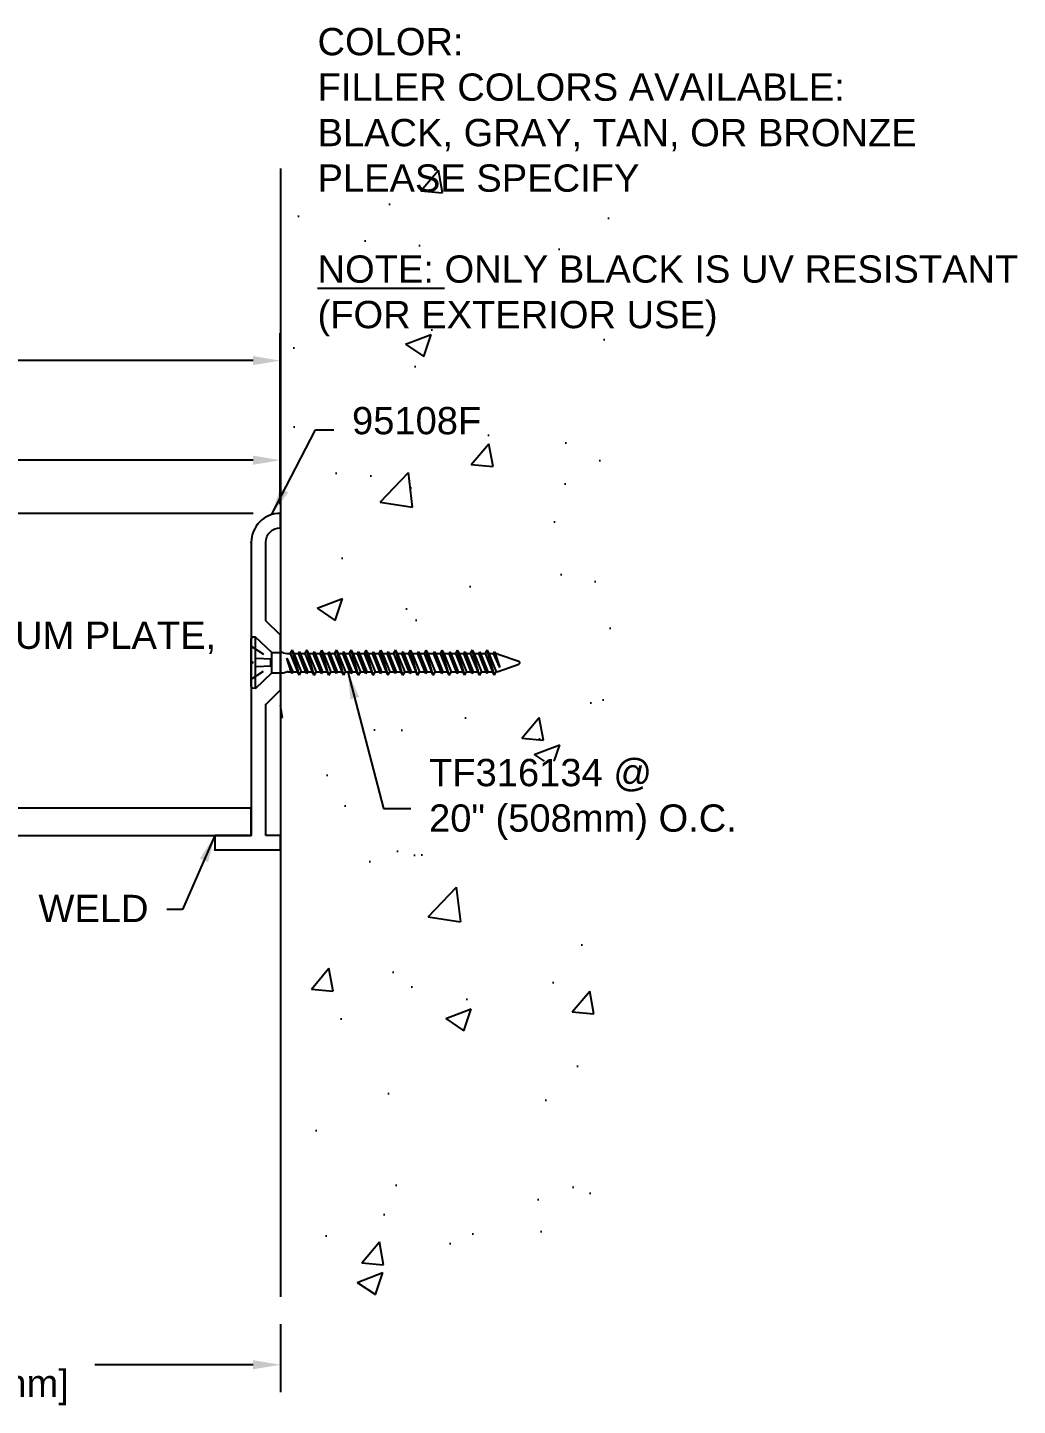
# Model space of a CAD drawing. Header units: inches. Extents: x -1.2 to 36.7, y -2.6 to 7.4.
# Drawn here: x 9.26 to 16.06, y -2.08 to 7.39 of the extents above; entities that cross this region are included whole.
import ezdxf

# ---------------------------------------------------------------- set-up
doc = ezdxf.new("R2010")
doc.units = ezdxf.units.IN
doc.header["$MEASUREMENT"] = 0
doc.linetypes.add('DASHED', pattern=[0.75, 0.5, -0.25])
for name, color, linetype in [('anchors', 4, 'Continuous'), ('conditions', 1, 'Continuous'), ('dimensions', 3, 'Continuous'), ('METALS', 7, 'Continuous'), ('Text', 2, 'Continuous')]:
    doc.layers.add(name, color=color, linetype=linetype)
doc.styles.add('ARIAL', font='arial.ttf')
doc.dimstyles.new('Arial', dxfattribs={"dimtxt": 0.1875, "dimasz": 0.1875, "dimexe": 0.1875, "dimexo": 0.1875, "dimgap": 0.1875, "dimtad": 0, "dimtih": 1, "dimtoh": 1, "dimdec": 4, "dimzin": 0, "dimdsep": 46, "dimlunit": 4, "dimtxsty": 'ARIAL', "dimcen": 0.09, "dimadec": 0, "dimazin": 0, "dimtfac": 1, "dimtdec": 4, "dimtofl": 0, "dimtmove": 0, "dimatfit": 3, "dimfxl": 0, "dimfrac": 2, "dimtolj": 1, "dimtzin": 0, "dimarcsym": 0})

# ---------------------------------------------------------------- blocks, each defined once
blk = doc.blocks.new('*D0')
at = {"layer": 'DEFPOINTS', "color": 0}
for p in [(10.9938, 4.418), (10.9938, 3.9278), (5.3063, 2.0078)]:
    blk.add_point(p, dxfattribs=at)
at = {"layer": 'dimensions', "color": 0, "lineweight": -2}
for p, q in [((5.3063, 2.1953), (5.3063, 4.6055)), ((10.9938, 4.1153), (10.9938, 4.6055)), ((5.4938, 4.418), (7.4252, 4.418)), ((10.8063, 4.418), (8.8749, 4.418))]:
    blk.add_line(p, q, dxfattribs=at)
at = {"layer": 'dimensions', "color": 0}
for points in [[(5.4938, 4.4493), (5.4938, 4.3868), (5.3063, 4.418)], [(10.8063, 4.4493), (10.8063, 4.3868), (10.9938, 4.418)]]:
    blk.add_solid(points, dxfattribs=at)
at = {"layer": 'dimensions', "color": 0, "insert": (8.1501, 4.418), "char_height": 0.1875, "attachment_point": 5, "style": 'ARIAL'}
blk.add_mtext('\\A1;5 11/16"\\P [144mm]', dxfattribs=at)
blk = doc.blocks.new('*D1')
at = {"layer": 'DEFPOINTS', "color": 0}
for p in [(10.9928, 5.1024), (10.9928, 3.9278), (2.7991, 2.0178)]:
    blk.add_point(p, dxfattribs=at)
at = {"layer": 'dimensions', "color": 0, "lineweight": -2}
for p, q in [((2.7991, 2.2053), (2.7991, 5.2899)), ((10.9928, 4.1153), (10.9928, 5.2899)), ((2.9866, 5.1024), (6.1711, 5.1024)), ((10.8053, 5.1024), (7.6208, 5.1024))]:
    blk.add_line(p, q, dxfattribs=at)
at = {"layer": 'dimensions', "color": 0}
for points in [[(2.9866, 5.1336), (2.9866, 5.0711), (2.7991, 5.1024)], [(10.8053, 5.1336), (10.8053, 5.0711), (10.9928, 5.1024)]]:
    blk.add_solid(points, dxfattribs=at)
at = {"layer": 'dimensions', "color": 0, "insert": (6.896, 5.1024), "char_height": 0.1875, "attachment_point": 5, "style": 'ARIAL'}
blk.add_mtext('\\A1;8 3/16"\\P [208mm]', dxfattribs=at)
blk = doc.blocks.new('*D3')
at = {"layer": 'DEFPOINTS', "color": 0}
for p in [(6.9938, -1.3308), (10.9938, -1.3308), (10.9938, -1.7971)]:
    blk.add_point(p, dxfattribs=at)
at = {"layer": 'dimensions', "color": 0, "lineweight": -2}
for p, q in [((6.9938, -1.5183), (6.9938, -1.9846)), ((10.9938, -1.5183), (10.9938, -1.9846)), ((7.1813, -1.7971), (8.2689, -1.7971)), ((10.8063, -1.7971), (9.7187, -1.7971))]:
    blk.add_line(p, q, dxfattribs=at)
at = {"layer": 'dimensions', "color": 0}
for points in [[(7.1813, -1.7658), (7.1813, -1.8283), (6.9938, -1.7971)], [(10.8063, -1.7658), (10.8063, -1.8283), (10.9938, -1.7971)]]:
    blk.add_solid(points, dxfattribs=at)
at = {"layer": 'dimensions', "color": 0, "insert": (8.9938, -1.7971), "char_height": 0.1875, "attachment_point": 5, "style": 'ARIAL'}
blk.add_mtext('\\A1;4"\\P [102mm]', dxfattribs=at)
blk = doc.blocks.new('95108F')
blk.add_lwpolyline([(0.0634, 0.0634), (0.9634, 0.0634), (1.0634, -0.0366), (1.4384, -0.0366), (1.5384, 0.0634), (2.0769, 0.0634, -0.414214), (2.1759, -0.0356), (2.1759, -0.0366), (2.2759, -0.0366), (2.2759, -0.0356, 0.414214), (2.0769, 0.1634), (1.2609, 0.1634), (1.2509, 0.1534), (1.2409, 0.1634), (0.0634, 0.1634), (0.0634, 0.4134), (-0.0366, 0.4134), (-0.0366, -0.0366), (0.0634, -0.0366)], format="xyb", close=True)
for p in [(-0.0366, 0.4134), (2.0769, 0.1634), (2.1988, 0.1216), (0.9634, 0.0634), (0.0634, -0.0366), (1.4384, -0.0366), (2.2759, -0.0366)]:
    blk.add_point(p)
blk = doc.blocks.new('A$C63CB1885')
for p, q in [((-0.1762, 0), (-0.1747, 0.0182)), ((-0.1762, 0), (0.1762, 0)), ((-0.1762, 0), (-0.0698, -0.1125)), ((-0.1634, 0.0285), (0.1634, 0.0285)), ((0.0698, -0.1125), (0.1762, 0)), ((0.1762, 0), (0.1747, 0.0182)), ((-0.0698, -0.1125), (0.0698, -0.1125)), ((-0.0698, -0.1125), (-0.0698, -0.1796)), ((-0.0687, -0.1892), (-0.0633, -0.2152)), ((0.0687, -0.1892), (0.0633, -0.2152)), ((0.0698, -0.1125), (0.0698, -0.1796)), ((-0.0863, -0.3019), (0.0862, -0.2511)), ((-0.0737, -0.2511), (0.0321, -0.2146)), ((-0.0737, -0.2511), (-0.0622, -0.2449)), ((-0.0737, -0.2511), (-0.0622, -0.2573)), ((-0.0623, -0.2248), (-0.0622, -0.2449)), ((-0.0622, -0.2449), (0.0321, -0.2146)), ((0.0321, -0.2146), (-0.0622, -0.2573)), ((0.0622, -0.2382), (-0.0622, -0.289)), ((-0.0622, -0.2573), (-0.0622, -0.289)), ((0.0622, -0.264), (-0.0622, -0.3148)), ((0.0622, -0.2248), (0.0622, -0.2382)), ((0.0862, -0.2511), (0.0622, -0.264)), ((0.0622, -0.264), (0.0622, -0.2957)), ((0.0862, -0.2511), (0.0622, -0.2382)), ((-0.0863, -0.3019), (-0.0622, -0.289)), ((-0.0863, -0.3019), (-0.0622, -0.3148)), ((-0.0863, -0.4034), (0.0862, -0.3527)), ((-0.0737, -0.3527), (0.0737, -0.3019)), ((-0.0737, -0.3527), (-0.0622, -0.3465)), ((-0.0737, -0.3527), (-0.0622, -0.3588)), ((-0.0622, -0.3465), (0.0622, -0.2957)), ((0.0622, -0.308), (-0.0622, -0.3588)), ((-0.0622, -0.3148), (-0.0622, -0.3465)), ((0.0622, -0.3397), (-0.0622, -0.3905)), ((-0.0622, -0.3588), (-0.0622, -0.3905)), ((0.0622, -0.3656), (-0.0622, -0.4164)), ((0.0737, -0.3019), (0.0622, -0.2957)), ((0.0737, -0.3019), (0.0622, -0.308)), ((0.0622, -0.308), (0.0622, -0.3397)), ((0.0862, -0.3527), (0.0622, -0.3656)), ((0.0622, -0.3656), (0.0622, -0.3973)), ((0.0862, -0.3527), (0.0622, -0.3397)), ((-0.0863, -0.4034), (-0.0622, -0.3905)), ((-0.0863, -0.4034), (-0.0622, -0.4164)), ((-0.0863, -0.505), (0.0862, -0.4542)), ((-0.0737, -0.4542), (0.0737, -0.4034)), ((-0.0737, -0.4542), (-0.0622, -0.4481)), ((-0.0737, -0.4542), (-0.0622, -0.4604)), ((-0.0622, -0.4481), (0.0622, -0.3973)), ((0.0622, -0.4096), (-0.0622, -0.4604)), ((-0.0622, -0.4164), (-0.0622, -0.4481)), ((0.0622, -0.4413), (-0.0622, -0.4921)), ((-0.0622, -0.4604), (-0.0622, -0.4921)), ((0.0622, -0.4671), (-0.0622, -0.5179)), ((0.0737, -0.4034), (0.0622, -0.3973)), ((0.0737, -0.4034), (0.0622, -0.4096)), ((0.0622, -0.4096), (0.0622, -0.4413)), ((0.0862, -0.4542), (0.0622, -0.4671)), ((0.0622, -0.4671), (0.0622, -0.4988)), ((0.0862, -0.4542), (0.0622, -0.4413)), ((-0.0863, -0.505), (-0.0622, -0.4921)), ((-0.0863, -0.505), (-0.0622, -0.5179)), ((-0.0863, -0.6066), (0.0862, -0.5558)), ((-0.0737, -0.5558), (0.0737, -0.505)), ((-0.0737, -0.5558), (-0.0622, -0.5496)), ((-0.0737, -0.5558), (-0.0622, -0.5619)), ((-0.0622, -0.5496), (0.0622, -0.4988)), ((0.0622, -0.5112), (-0.0622, -0.5619)), ((-0.0622, -0.5179), (-0.0622, -0.5496)), ((0.0622, -0.5429), (-0.0622, -0.5936)), ((-0.0622, -0.5619), (-0.0622, -0.5936)), ((0.0737, -0.505), (0.0622, -0.4988)), ((0.0737, -0.505), (0.0622, -0.5112)), ((0.0622, -0.5112), (0.0622, -0.5429)), ((0.0862, -0.5558), (0.0622, -0.5687)), ((0.0862, -0.5558), (0.0622, -0.5429)), ((-0.0863, -0.6066), (-0.0622, -0.5936)), ((-0.0863, -0.6066), (-0.0622, -0.6195)), ((-0.0863, -0.7081), (0.0862, -0.6573)), ((-0.0737, -0.6573), (0.0737, -0.6066)), ((-0.0737, -0.6573), (-0.0622, -0.6512)), ((-0.0737, -0.6573), (-0.0622, -0.6635)), ((0.0622, -0.5687), (-0.0622, -0.6195)), ((-0.0622, -0.6512), (0.0622, -0.6004)), ((0.0622, -0.6127), (-0.0622, -0.6635)), ((-0.0622, -0.6195), (-0.0622, -0.6512)), ((0.0622, -0.6444), (-0.0622, -0.6952)), ((0.0622, -0.5687), (0.0622, -0.6004)), ((0.0737, -0.6066), (0.0622, -0.6004)), ((0.0737, -0.6066), (0.0622, -0.6127)), ((0.0622, -0.6127), (0.0622, -0.6444)), ((0.0862, -0.6573), (0.0622, -0.6703)), ((0.0862, -0.6573), (0.0622, -0.6444)), ((-0.0863, -0.7081), (-0.0622, -0.6952)), ((-0.0863, -0.7081), (-0.0622, -0.721)), ((-0.0737, -0.7589), (0.0737, -0.7081)), ((-0.0737, -0.7589), (-0.0622, -0.7527)), ((-0.0622, -0.6635), (-0.0622, -0.6952)), ((0.0622, -0.6703), (-0.0622, -0.721)), ((-0.0622, -0.7527), (0.0622, -0.702)), ((0.0622, -0.7143), (-0.0622, -0.7651)), ((-0.0622, -0.721), (-0.0622, -0.7527)), ((0.0622, -0.746), (-0.0622, -0.7968)), ((0.0622, -0.6703), (0.0622, -0.702)), ((0.0737, -0.7081), (0.0622, -0.702)), ((0.0737, -0.7081), (0.0622, -0.7143)), ((0.0622, -0.7143), (0.0622, -0.746)), ((0.0862, -0.7589), (0.0622, -0.746)), ((-0.0863, -0.8097), (0.0862, -0.7589)), ((-0.0863, -0.8097), (-0.0622, -0.7968)), ((-0.0863, -0.8097), (-0.0622, -0.8226)), ((-0.0737, -0.7589), (-0.0622, -0.7651)), ((-0.0737, -0.8605), (0.0737, -0.8097)), ((-0.0622, -0.7651), (-0.0622, -0.7967)), ((0.0622, -0.7718), (-0.0622, -0.8226)), ((-0.0622, -0.8543), (0.0622, -0.8035)), ((0.0622, -0.8159), (-0.0622, -0.8666)), ((-0.0622, -0.8226), (-0.0622, -0.8543)), ((0.0622, -0.8475), (-0.0622, -0.8983)), ((0.0862, -0.7589), (0.0622, -0.7718)), ((0.0622, -0.7718), (0.0622, -0.8035)), ((0.0737, -0.8097), (0.0622, -0.8035)), ((0.0737, -0.8097), (0.0622, -0.8159)), ((0.0622, -0.8159), (0.0622, -0.8475)), ((0.0862, -0.8605), (0.0622, -0.8475)), ((-0.0863, -0.9112), (0.0862, -0.8605)), ((-0.0863, -0.9112), (-0.0622, -0.8983)), ((-0.0863, -0.9112), (-0.0622, -0.9242)), ((-0.0737, -0.8605), (-0.0622, -0.8543)), ((-0.0737, -0.8605), (-0.0622, -0.8666)), ((-0.0737, -0.962), (0.0737, -0.9112)), ((-0.0622, -0.8666), (-0.0622, -0.8983)), ((0.0622, -0.8734), (-0.0622, -0.9242)), ((-0.0622, -0.9559), (0.0622, -0.9051)), ((0.0622, -0.9174), (-0.0622, -0.9682)), ((-0.0622, -0.9242), (-0.0622, -0.9558)), ((0.0862, -0.8605), (0.0622, -0.8734)), ((0.0622, -0.8734), (0.0622, -0.9051)), ((0.0737, -0.9112), (0.0622, -0.9051)), ((0.0737, -0.9112), (0.0622, -0.9174)), ((0.0622, -0.9174), (0.0622, -0.9491)), ((-0.0863, -1.0128), (0.0862, -0.962)), ((-0.0863, -1.0128), (-0.0622, -0.9999)), ((-0.0863, -1.0128), (-0.0622, -1.0257)), ((-0.0737, -0.962), (-0.0622, -0.9559)), ((-0.0737, -0.962), (-0.0622, -0.9682)), ((-0.0737, -1.0636), (0.0737, -1.0128)), ((0.0622, -0.9491), (-0.0622, -0.9999)), ((-0.0622, -0.9682), (-0.0622, -0.9999)), ((0.0622, -0.975), (-0.0622, -1.0257)), ((-0.0622, -1.0574), (0.0622, -1.0066)), ((0.0622, -1.019), (-0.0622, -1.0698)), ((-0.0622, -1.0257), (-0.0622, -1.0574)), ((0.0862, -0.962), (0.0622, -0.975)), ((0.0622, -0.975), (0.0622, -1.0066)), ((0.0737, -1.0128), (0.0622, -1.0066)), ((0.0737, -1.0128), (0.0622, -1.019)), ((0.0622, -1.019), (0.0622, -1.0507)), ((0.0862, -0.962), (0.0622, -0.9491)), ((-0.0863, -1.1144), (0.0862, -1.0636)), ((-0.0863, -1.1144), (-0.0622, -1.1015)), ((-0.0863, -1.1144), (-0.0622, -1.1273)), ((-0.0737, -1.0636), (-0.0622, -1.0574)), ((-0.0737, -1.0636), (-0.0622, -1.0698)), ((-0.0737, -1.1715), (0.0737, -1.1207)), ((0.0622, -1.0507), (-0.0622, -1.1015)), ((-0.0622, -1.0697), (-0.0622, -1.1014)), ((0.0622, -1.0765), (-0.0622, -1.1273)), ((-0.0622, -1.1653), (0.0622, -1.1145)), ((0.0622, -1.1269), (-0.0622, -1.1776)), ((-0.0622, -1.1273), (-0.0622, -1.1653)), ((0.0862, -1.0636), (0.0622, -1.0765)), ((0.0622, -1.0765), (0.0622, -1.1145)), ((0.0737, -1.1207), (0.0622, -1.1145)), ((0.0737, -1.1207), (0.0622, -1.1269)), ((0.0622, -1.1269), (0.0622, -1.1585)), ((0.0862, -1.0636), (0.0622, -1.0507)), ((-0.0863, -1.2223), (0.0862, -1.1715)), ((-0.0863, -1.2223), (-0.0622, -1.2093)), ((-0.0863, -1.2223), (-0.0622, -1.2352)), ((-0.0737, -1.1715), (-0.0622, -1.1653)), ((-0.0737, -1.1715), (-0.0622, -1.1776)), ((0.0622, -1.1585), (-0.0622, -1.2093)), ((-0.0622, -1.1776), (-0.0622, -1.2093)), ((0.0622, -1.1844), (-0.0622, -1.2352)), ((-0.0622, -1.2754), (0.0622, -1.2247)), ((0.0862, -1.1715), (0.0622, -1.1844)), ((0.0622, -1.1844), (0.0622, -1.2247)), ((0.0737, -1.2308), (0.0622, -1.2247)), ((0.0862, -1.1715), (0.0622, -1.1585)), ((-0.0863, -1.3324), (0.0862, -1.2816)), ((-0.0863, -1.3324), (-0.0622, -1.3195)), ((-0.0737, -1.2816), (0.0737, -1.2308)), ((-0.0737, -1.2816), (-0.0622, -1.2754)), ((-0.0737, -1.2816), (-0.0622, -1.2878)), ((-0.0622, -1.2352), (-0.0622, -1.2754)), ((0.0622, -1.237), (-0.0622, -1.2878)), ((0.0622, -1.2687), (-0.0622, -1.3195)), ((-0.0622, -1.2877), (-0.0622, -1.3194)), ((0.0622, -1.2945), (-0.0622, -1.3453)), ((0.0737, -1.2308), (0.0622, -1.237)), ((0.0622, -1.237), (0.0622, -1.2687)), ((0.0862, -1.2816), (0.0622, -1.2945)), ((0.0622, -1.2945), (0.0622, -1.3303)), ((0.0862, -1.2816), (0.0622, -1.2687)), ((-0.0863, -1.3324), (-0.0622, -1.3453)), ((-0.0863, -1.438), (0.0862, -1.3872)), ((-0.0737, -1.3872), (0.0737, -1.3365)), ((-0.0737, -1.3872), (-0.0622, -1.3811)), ((-0.0737, -1.3872), (-0.0622, -1.3934)), ((-0.0622, -1.3811), (0.0622, -1.3303)), ((0.0622, -1.3426), (-0.0622, -1.3934)), ((-0.0622, -1.3453), (-0.0622, -1.381)), ((0.0622, -1.3743), (-0.0622, -1.4251)), ((-0.0622, -1.3934), (-0.0622, -1.4251)), ((0.0622, -1.4002), (-0.0622, -1.4509)), ((0.0737, -1.3365), (0.0622, -1.3303)), ((0.0737, -1.3365), (0.0622, -1.3426)), ((0.0622, -1.3426), (0.0622, -1.3743)), ((0.0862, -1.3872), (0.0622, -1.4002)), ((0.0622, -1.4002), (0.0622, -1.4326)), ((0.0862, -1.3872), (0.0622, -1.3743)), ((-0.0863, -1.438), (-0.0622, -1.4251)), ((-0.0863, -1.438), (-0.0622, -1.4509)), ((-0.0863, -1.5403), (0.0862, -1.4895)), ((-0.0737, -1.4895), (0.0737, -1.4387)), ((-0.0737, -1.4895), (-0.0622, -1.4833)), ((-0.0737, -1.4895), (-0.0622, -1.4957)), ((-0.0622, -1.4833), (0.0622, -1.4326)), ((0.0622, -1.4449), (-0.0622, -1.4957)), ((-0.0622, -1.4509), (-0.0622, -1.4833)), ((0.0622, -1.4766), (-0.0622, -1.5274)), ((-0.0622, -1.4956), (-0.0621, -1.5273)), ((0.0622, -1.5024), (-0.0622, -1.5532)), ((0.0737, -1.4387), (0.0622, -1.4326)), ((0.0737, -1.4387), (0.0622, -1.4449)), ((0.0622, -1.4449), (0.0622, -1.4766)), ((0.0862, -1.4895), (0.0622, -1.5024)), ((0.0622, -1.5024), (0.0622, -1.5348)), ((0.0862, -1.4895), (0.0622, -1.4766)), ((-0.0863, -1.5403), (-0.0622, -1.5274)), ((-0.0863, -1.5403), (-0.0622, -1.5532)), ((-0.0863, -1.6425), (0.0862, -1.5918)), ((-0.0737, -1.5918), (0.0737, -1.541)), ((-0.0737, -1.5918), (-0.0622, -1.5856)), ((-0.0737, -1.5918), (-0.0622, -1.5979)), ((-0.0622, -1.5856), (0.0622, -1.5348)), ((0.0622, -1.5471), (-0.0622, -1.5979)), ((0.0622, -1.5788), (-0.0622, -1.6296)), ((0.0622, -1.6047), (-0.0622, -1.6555)), ((-0.0621, -1.5532), (-0.0621, -1.5856)), ((-0.0621, -1.5979), (-0.0621, -1.6296)), ((0.0737, -1.541), (0.0622, -1.5348)), ((0.0737, -1.541), (0.0622, -1.5471)), ((0.0622, -1.5471), (0.0622, -1.5788)), ((0.0862, -1.5918), (0.0622, -1.6047)), ((0.0622, -1.6047), (0.0622, -1.6522)), ((0.0862, -1.5918), (0.0622, -1.5788)), ((-0.0863, -1.6425), (-0.0622, -1.6296)), ((-0.0863, -1.6425), (-0.0622, -1.6555)), ((-0.0596, -1.6676), (-0.0096, -1.8103)), ((-0.0335, -1.6795), (0.0622, -1.6364)), ((-0.0335, -1.6795), (0.0737, -1.6425)), ((0.0622, -1.6487), (-0.0335, -1.6795)), ((0.0596, -1.6676), (0.0096, -1.8103)), ((0.0737, -1.6425), (0.0622, -1.6364)), ((0.0737, -1.6425), (0.0622, -1.6487))]:
    blk.add_line(p, q)
at = {"linetype": 'DASHED', "ltscale": 0.025}
for p, q in [((-0.1125, 0.0285), (-0.024, -0.1065)), ((-0.024, -0.1065), (-0.0311, 0.0283)), ((0.024, -0.1065), (0.0311, 0.0285)), ((0.1125, 0.0285), (0.024, -0.1065)), ((-0.024, -0.1065), (0.024, -0.1065))]:
    blk.add_line(p, q, dxfattribs=at)
for centre, radius, start, end in [((-0.1634, 0.0173), 0.0112, 90, 175), ((0.1634, 0.0173), 0.0112, 5, 90), ((-0.0233, -0.1796), 0.0465, 180, 191.9357), ((0.0233, -0.1796), 0.0465, 348.0643, 0), ((-0.1088, -0.2248), 0.0465, 0, 11.9357), ((0.1087, -0.2248), 0.0465, 168.0643, 180), ((-0.0158, -1.6522), 0.0465, 183.94761, 199.30575), ((0.0158, -1.6522), 0.0465, 340.69425, 0), ((0, -1.806), 0.0106, 204.10008, 335.89992)]:
    blk.add_arc(centre, radius, start, end)
blk = doc.blocks.new('TF316134')
blk.add_blockref('A$C63CB1885', (0, -0.0285))
blk = doc.blocks.new('*D20')
at = {"layer": 'DEFPOINTS', "color": 0}
for p in [(-0.3842, 4.0528), (10.9938, 4.0528), (1.0867, 2.0278)]:
    blk.add_point(p, dxfattribs=at)
at = {"layer": 'dimensions', "color": 0, "lineweight": -2}
for p, q in [((10.8063, 4.0528), (-0.5717, 4.0528)), ((-0.3842, 3.8653), (-0.3842, 3.5046)), ((-0.3842, 2.2153), (-0.3842, 2.5761)), ((0.8992, 2.0278), (-0.5717, 2.0278))]:
    blk.add_line(p, q, dxfattribs=at)
at = {"layer": 'dimensions', "color": 0}
for points in [[(-0.4154, 3.8653), (-0.3529, 3.8653), (-0.3842, 4.0528)], [(-0.4154, 2.2153), (-0.3529, 2.2153), (-0.3842, 2.0278)]]:
    blk.add_solid(points, dxfattribs=at)
at = {"layer": 'dimensions', "color": 0, "insert": (-0.3842, 3.0403), "char_height": 0.1875, "attachment_point": 5, "style": 'ARIAL'}
blk.add_mtext('\\A1;2"\\P [51mm]', dxfattribs=at)

msp = doc.modelspace()

# ---------------------------------------------------------------- hatches: boundary and pattern name
at = {"layer": 'conditions'}
h = msp.add_hatch(dxfattribs=at)
h.set_pattern_fill('AR-CONC', color=256, scale=0.25, style=0)
h.set_pattern_definition([(50, (-1, 4e-15), (1.79315, -0.15688), [0.1875, -2.0625]), (355, (-1, 4e-15), (-0.34688, 1.88048), [0.15, -1.65]), (100.451, (-0.8506, -0.013), (1.44627, 1.7236), [0.15935, -1.75286]), (46.184, (-1, 0.5), (2.6681, -0.4138), [0.28125, -3.09375]), (96.636, (-0.7777, 0.4655), (2.33666, 2.4353), [0.23903, -2.6293]), (351.184, (-1, 0.5), (2.33665, 2.4353), [0.225, -2.475]), (21, (-0.75, 0.375), (1.49227, -1.00655), [0.1875, -2.0625]), (326, (-0.75, 0.375), (0.60829, 1.81288), [0.15, -1.65]), (71.451, (-0.6256, 0.2911), (2.10056, 0.80633), [0.15935, -1.75286]), (37.5, (-1, 4e-15), (0.0304, 0.832235), [0, -1.63, 0, -1.675, 0, -1.65625]), (7.5, (-1, 4e-15), (0.657674, 0.98603), [0, -0.955, 0, -1.5925, 0, -0.63125]), (327.5, (-1.5575, 4e-15), (1.334556, -0.056387), [0, -0.625, 0, -1.95, 0, -2.5875]), (317.5, (-1.8075, 4e-15), (1.457965, 0.25026), [0, -0.8125, 0, -1.295, 0, -1.8375])])
h.paths.add_polyline_path([(13.29924, 6.42266), (10.99381, 6.42266), (10.99381, 2.97145), (11.00677, 2.97145), (11.0375, 2.96495, 0.0521265), (11.04711, 2.96395), (11.06048, 2.96395), (11.07341, 2.98795), (11.08633, 2.96395), (11.11803, 2.96395), (11.12419, 2.97539), (11.13035, 2.96395), (11.16205, 2.96395), (11.17497, 2.98795), (11.1879, 2.96395), (11.21959, 2.96395), (11.22575, 2.97539), (11.23191, 2.96395), (11.26361, 2.96395), (11.27653, 2.98795), (11.28946, 2.96395), (11.32115, 2.96395), (11.32731, 2.97539), (11.33348, 2.96395), (11.36517, 2.96395), (11.3781, 2.98795), (11.39102, 2.96395), (11.42271, 2.96395), (11.42888, 2.97539), (11.43504, 2.96395), (11.46673, 2.96395), (11.47966, 2.98795), (11.49258, 2.96395), (11.52428, 2.96395), (11.53044, 2.97539), (11.5366, 2.96395), (11.5683, 2.96395), (11.58122, 2.98795), (11.59415, 2.96395), (11.62584, 2.96395), (11.632, 2.97539), (11.63816, 2.96395), (11.66986, 2.96395), (11.68278, 2.98795), (11.69571, 2.96395), (11.7274, 2.96395), (11.73356, 2.97539), (11.73973, 2.96395), (11.77142, 2.96395), (11.78435, 2.98795), (11.79727, 2.96395), (11.82896, 2.96395), (11.83513, 2.97539), (11.84129, 2.96395), (11.87298, 2.96395), (11.88591, 2.98795), (11.89883, 2.96395), (11.93684, 2.96395), (11.94301, 2.97539), (11.94917, 2.96395), (11.98086, 2.96395), (11.99379, 2.98795), (12.00671, 2.96395), (12.04697, 2.96395), (12.05313, 2.97539), (12.0593, 2.96395), (12.09099, 2.96395), (12.10392, 2.98795), (12.11684, 2.96395), (12.1526, 2.96395), (12.15877, 2.97539), (12.16493, 2.96395), (12.19662, 2.96395), (12.20955, 2.98795), (12.22247, 2.96395), (12.25486, 2.96395), (12.26103, 2.97539), (12.26719, 2.96395), (12.29888, 2.96395), (12.31181, 2.98795), (12.32473, 2.96395), (12.35713, 2.96395), (12.36329, 2.97539), (12.36945, 2.96395), (12.40115, 2.96395), (12.41407, 2.98795), (12.427, 2.96395), (12.45061, 2.96395), (12.44408, 2.97847), (12.45024, 2.98991), (12.45641, 2.97847), (12.46107, 2.96395), (12.47453, 2.96395, -0.084437), (12.4899, 2.96133), (12.63096, 2.91192, -0.7741233), (12.63096, 2.89147), (12.4899, 2.84206, -0.0665255), (12.47784, 2.83957), (12.46485, 2.81545), (12.45193, 2.83945), (12.42023, 2.83945), (12.41407, 2.828), (12.40791, 2.83945), (12.37552, 2.83945), (12.36259, 2.81545), (12.34967, 2.83945), (12.31797, 2.83945), (12.31181, 2.828), (12.30565, 2.83945), (12.27325, 2.83945), (12.26033, 2.81545), (12.2474, 2.83945), (12.21571, 2.83945), (12.20955, 2.828), (12.20338, 2.83945), (12.16762, 2.83945), (12.1547, 2.81545), (12.14177, 2.83945), (12.11008, 2.83945), (12.10392, 2.828), (12.09775, 2.83945), (12.05749, 2.83945), (12.04457, 2.81545), (12.03164, 2.83945), (11.99995, 2.83945), (11.99379, 2.828), (11.98762, 2.83945), (11.97547, 2.83945), (11.94961, 2.83945), (11.93669, 2.81545), (11.92376, 2.83945), (11.89207, 2.83945), (11.88591, 2.828), (11.87974, 2.83945), (11.84805, 2.83945), (11.83513, 2.81545), (11.8222, 2.83945), (11.79051, 2.83945), (11.78435, 2.828), (11.77818, 2.83945), (11.74649, 2.83945), (11.73356, 2.81545), (11.72064, 2.83945), (11.68895, 2.83945), (11.68278, 2.828), (11.67662, 2.83945), (11.64493, 2.83945), (11.632, 2.81545), (11.61908, 2.83945), (11.58738, 2.83945), (11.58122, 2.828), (11.57506, 2.83945), (11.54336, 2.83945), (11.53044, 2.81545), (11.51751, 2.83945), (11.48582, 2.83945), (11.47966, 2.828), (11.47349, 2.83945), (11.4418, 2.83945), (11.42888, 2.81545), (11.41595, 2.83945), (11.38426, 2.83945), (11.3781, 2.828), (11.37193, 2.83945), (11.34024, 2.83945), (11.32731, 2.81545), (11.31439, 2.83945), (11.2827, 2.83945), (11.27653, 2.828), (11.27037, 2.83945), (11.23868, 2.83945), (11.22575, 2.81545), (11.21283, 2.83945), (11.18113, 2.83945), (11.17497, 2.828), (11.16881, 2.83945), (11.13711, 2.83945), (11.12419, 2.81545), (11.11126, 2.83945), (11.07957, 2.83945), (11.07341, 2.828), (11.06724, 2.83945), (11.04711, 2.83945, 0.0521265), (11.0375, 2.83844), (11.00677, 2.83195), (10.99381, 2.83195), (10.99381, 2.71535), (10.99381, -1.33077), (13.29924, -1.33077), (13.29924, 1.60872), (12.08629, 1.60872), (12.08629, 2.34951), (13.29924, 2.34951)])
h.paths.add_polyline_path([(11.43971, 4.55612), (11.43971, 4.91864), (12.41746, 4.91864), (12.41746, 4.55612)], flags=16)
h.paths.add_polyline_path([(11.42727, 4.86568), (12.38651, 4.86568), (12.38651, 4.58046), (11.42727, 4.58046)], flags=24)

# ---------------------------------------------------------------- linework, layer by layer
msp.add_line((10.99381, 6.42266), (10.99381, -1.33077), dxfattribs=at)
at = {"layer": 'METALS'}
msp.add_lwpolyline([(5.30631, 2.02785), (5.30631, 1.84035), (10.79381, 1.84035), (10.79381, 2.02785)], close=True, dxfattribs=at)

# ---------------------------------------------------------------- block references
at = {"layer": 'anchors', "rotation": 90}
msp.add_blockref('TF316134', (10.79381, 3.0267), dxfattribs=at)
at = {"layer": 'METALS', "rotation": 90}
msp.add_blockref('95108F', (10.95721, 1.77698), dxfattribs=at)

# ---------------------------------------------------------------- texts
at = {"layer": 'Text', "insert": (11.24877, 7.38792), "char_height": 0.25, "width": 7.03125, "attachment_point": 1, "style": 'ARIAL'}
msp.add_mtext('{\\H0.75x;COLOR:\\L                           \\l   \\~\\PFILLER COLORS AVAILABLE:\\PBLACK, GRAY, TAN, OR BRONZE\\PPLEASE SPECIFY\\~\\P\\P\\LNOTE:\\l ONLY BLACK IS UV RESISTANT\\P(FOR EXTERIOR USE) }', dxfattribs=at)
at = {"layer": 'Text', "char_height": 0.1875, "style": 'ARIAL'}
for s, insert, attachment_point in [('\\A1;95108F', (11.48597, 4.68857), 4), ('3/16" (5mm) ALUMINUM PLATE,\\Pw/AB1X316\\P- WELD TO CSP2', (6.67538, 2.90177), 4), ('\\A1;TF316134 @\\P20" (508mm) O.C.', (12.01539, 2.08732), 4), ('\\A1;WELD', (10.08729, 1.33796), 6)]:
    msp.add_mtext(s, dxfattribs=dict(at, insert=insert, attachment_point=attachment_point))

# ---------------------------------------------------------------- dimensions: what is measured, and where the dimension line sits
at = {"layer": 'dimensions'}
for base, p1, p2, override, picture, middle in [((10.99281, 5.10237), (2.79912, 2.01785), (10.99281, 3.92785), {"dimpost": '\\X'}, '*D1', (6.89597, 5.10237)), ((10.99381, 4.41802), (5.30631, 2.00785), (10.99381, 3.92785), {"dimpost": '\\X'}, '*D0', (8.15006, 4.41802)), ((10.99381, -1.79706), (6.99381, -1.33077), (10.99381, -1.33077), {"dimlunit": 4, "dimpost": '\\X'}, '*D3', (8.99381, -1.79706))]:
    dim = msp.add_linear_dim(base=base, p1=p1, p2=p2, dimstyle='Arial', override=override, dxfattribs=at)
    dim.commit()
    dim.dimension.update_dxf_attribs({"geometry": picture, "text_midpoint": middle, "dimtype": 160})
dim = msp.add_linear_dim(base=(-0.38417, 4.05285), p1=(1.08667, 2.02785), p2=(10.99381, 4.05285), angle=90, dimstyle='Arial', override={"dimpost": '\\X'}, dxfattribs=at)
dim.commit()
dim.dimension.update_dxf_attribs({"geometry": '*D20', "text_midpoint": (-0.38417, 3.04035), "dimtype": 160})

# ---------------------------------------------------------------- leaders
at = {"layer": 'Text'}
for points in [[(10.93346, 4.04379), (11.23528, 4.62607), (11.36097, 4.62607)], [(11.45765, 2.96445), (11.70289, 2.02482), (11.89039, 2.02482)], [(10.54381, 1.84035), (10.32003, 1.33095), (10.21229, 1.33095)]]:
    msp.add_leader(points, dimstyle='Arial', override={"dimgap": 0.125, "dimtad": 0}, dxfattribs=at)
at = {"layer": 'Text', "annotation_type": 0, "has_hookline": 1, "hookline_direction": 0, "text_width": 3.84298}
msp.add_leader([(5.84227, 2.02785), (6.30038, 2.90177), (6.48788, 2.90177)], dimstyle='Arial', override={"dimgap": 0.1875, "dimtad": 0}, dxfattribs=at)

doc.saveas('drawing.dxf')
